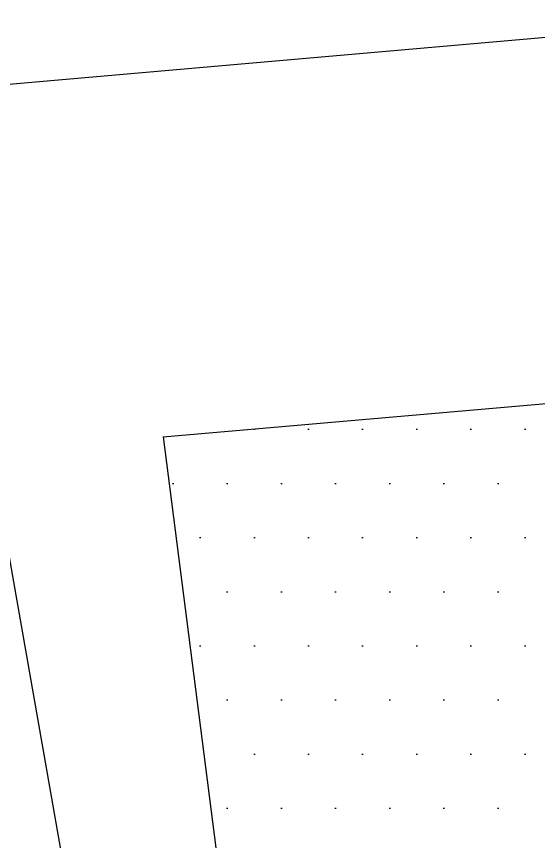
# Model space of a CAD drawing. Header units: millimetres. Extents: x 111 to 1506, y 14 to 566.
# Drawn here: x 180.91 to 196.22, y 208 to 232.2 of the extents above; entities that cross this region are included whole.
import ezdxf

# ---------------------------------------------------------------- set-up
doc = ezdxf.new("R2010")
doc.units = ezdxf.units.MM

msp = doc.modelspace()

# ---------------------------------------------------------------- hatches: boundary and pattern name
at = {"true_color": 0x58ba48}
h = msp.add_hatch(dxfattribs=at)
h.set_pattern_fill('DOTS', color=85)
h.set_pattern_definition([(0, (-70.8765, -62.4827), (0.79375, 1.5875), [0, -1.5875])])
h.paths.add_polyline_path([(203.7271, 221.48952), (185.20796, 219.86931), (190.60584, 177.87161), (216.18297, 182.38155), (217.84099, 201.3328)])

# ---------------------------------------------------------------- linework, layer by layer
for p, q in [((149.36219, 227.47325), (203.40044, 232.20099)), ((185.20796, 219.86931), (203.7271, 221.48952)), ((187.57976, 177.33803), (179.88865, 220.95649)), ((185.20796, 219.86931), (190.60584, 177.87161))]:
    msp.add_line(p, q)

doc.saveas('drawing.dxf')
